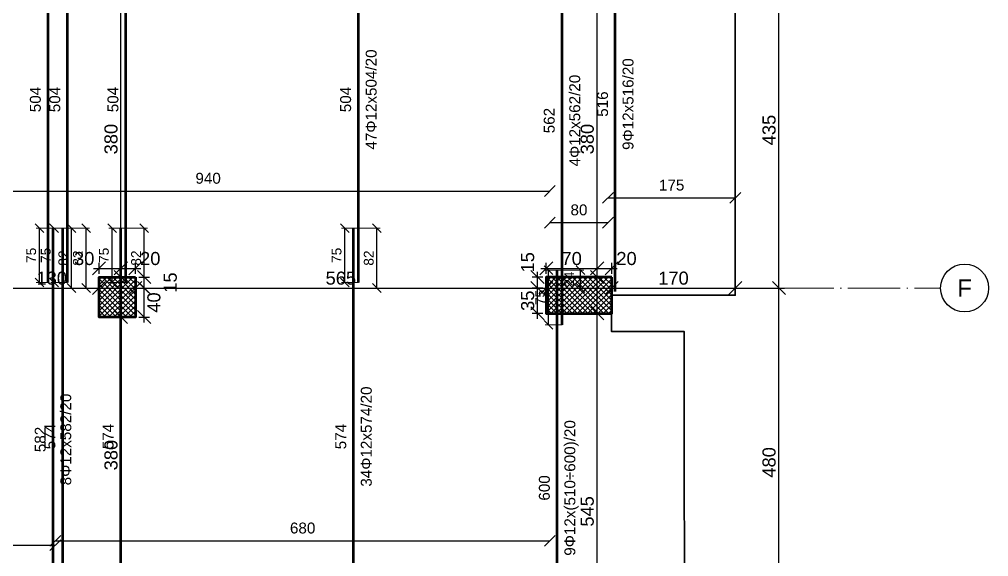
# Model space of a CAD drawing. Header units: millimetres. Extents: x -404 to 6018, y -5139 to 7890.
# Drawn here: x 4685 to 6018, y 1590 to 2330 of the extents above; entities that cross this region are included whole.
import ezdxf
from ezdxf.enums import TextEntityAlignment as Align

# ---------------------------------------------------------------- set-up
doc = ezdxf.new("R2010")
doc.units = ezdxf.units.MM
doc.linetypes.add('ZWCAD_ISO04W100', pattern=[30.5, 24, -3, 0.5, -3])
for name, color, linetype, lineweight in [('AXIS LINES', 255, 'ZWCAD_ISO04W100', 13), ('COLUMN', 140, 'Continuous', 53), ('SLAB', 3, 'Continuous', 35)]:
    doc.layers.add(name, color=color, linetype=linetype, lineweight=lineweight)
for name, color, linetype in [('FW_AXIS', 7, 'Continuous'), ('FW_COLUMN_HATCH', 8, 'Continuous'), ('FW_DIM', 7, 'Continuous'), ('REB_BOT_MESH_Y', 5, 'Continuous'), ('REB_BOT_MESH_Y_AXDIM', 5, 'Continuous'), ('REB_BOT_MESH_Y_LAP', 5, 'Continuous'), ('REB_BOT_MESH_Y_RANGE', 5, 'Continuous'), ('REB_BOT_MESH_Y_TEXT', 5, 'Continuous')]:
    doc.layers.add(name, color=color, linetype=linetype)
doc.styles.add('REBAR_TXT', font='arial.ttf')
doc.styles.get("Standard").update_dxf_attribs({"font": 'arial.ttf'})
doc.dimstyles.new('FW_DIM', dxfattribs={"dimtxt": 18, "dimasz": 9, "dimexe": 7.5, "dimexo": 4.5, "dimgap": 4.5, "dimtad": 1, "dimdec": 0, "dimtxsty": 'Standard', "dimtsz": 9, "dimcen": 2.5, "dimdle": 7.5, "dimclrd": 256, "dimclre": 256, "dimclrt": 7, "dimazin": 3, "dimtfac": 1, "dimtmove": 2, "dimatfit": 3})
doc.dimstyles.new('REBAR LAP', dxfattribs={"dimtxt": 13.5, "dimasz": 2.5, "dimexe": 4.5, "dimexo": 0, "dimgap": 4.5, "dimtad": 1, "dimdec": 0, "dimtxsty": 'Standard', "dimtsz": 6, "dimcen": 2.5, "dimclrd": 6, "dimclre": 6, "dimclrt": 7, "dimazin": 3, "dimtfac": 1, "dimtmove": 2, "dimatfit": 3, "dimlwd": 25, "dimlwe": 18})
doc.dimstyles.new('REBAR M-200', dxfattribs={"dimtxt": 15, "dimasz": 15, "dimexe": 25, "dimexo": 12.5, "dimgap": 10, "dimtad": 1, "dimdec": 0, "dimtxsty": 'Standard', "dimblk": 'NONE', "dimcen": 50, "dimse1": 1, "dimse2": 1, "dimclrd": 6, "dimclre": 6, "dimclrt": 7, "dimazin": 3, "dimtfac": 1, "dimtmove": 2, "dimatfit": 3, "dimldrblk": 'NONE', "dimlwd": 53})
doc.dimstyles.new('REBAR RANGE', dxfattribs={"dimtxt": 15, "dimasz": 2.5, "dimexe": 0, "dimexo": 0, "dimgap": 10, "dimtad": 1, "dimdec": 0, "dimtxsty": 'Standard', "dimtsz": 7.5, "dimcen": 2.5, "dimse1": 1, "dimse2": 1, "dimclrd": 6, "dimclre": 6, "dimclrt": 7, "dimazin": 3, "dimtfac": 1, "dimtmove": 2, "dimatfit": 3, "dimlwd": 25})

# ---------------------------------------------------------------- blocks, each defined once
blk = doc.blocks.new('*D717')
at = {"color": 6, "lineweight": 53}
blk.add_line((5145, 1468.5), (5145, 2042.5), dxfattribs=at)
at = {"layer": 'Defpoints'}
for p in [(5145, 2042.5), (5145, 1468.5), (5145, 1468.5)]:
    blk.add_point(p, dxfattribs=at)
at = {"layer": 'REB_BOT_MESH_Y', "color": 7, "insert": (5127.5, 1755.5), "char_height": 15, "attachment_point": 5, "rotation": 90}
blk.add_mtext('574', dxfattribs=at)
blk = doc.blocks.new('_NONE')
blk = doc.blocks.new('*D718')
at = {"color": 6, "lineweight": 53}
blk.add_line((5151.7, 1967.5), (5151.7, 2471.5), dxfattribs=at)
at = {"layer": 'Defpoints'}
for p in [(5151.7, 2471.5), (5151.7, 1967.5), (5151.7, 1967.5)]:
    blk.add_point(p, dxfattribs=at)
at = {"layer": 'REB_BOT_MESH_Y', "color": 7, "insert": (5134.2, 2219.5), "char_height": 15, "attachment_point": 5, "rotation": 90}
blk.add_mtext('504', dxfattribs=at)
blk = doc.blocks.new('_Oblique')
at = {"color": 0, "linetype": 'ByBlock', "lineweight": -2}
blk.add_line((-0.5, -0.5), (0.5, 0.5), dxfattribs=at)
blk = doc.blocks.new('*D728')
at = {"color": 6, "lineweight": 18}
for p, q in [((5145, 2042.5), (5128.5, 2042.5)), ((5151.7, 1967.5), (5128.5, 1967.5))]:
    blk.add_line(p, q, dxfattribs=at)
at = {"color": 6, "lineweight": 25}
blk.add_line((5133, 1967.5), (5133, 2042.5), dxfattribs=at)
at = {"layer": 'Defpoints'}
for p in [(5145, 2042.5), (5133, 1967.5), (5151.7, 1967.5)]:
    blk.add_point(p, dxfattribs=at)
at = {"layer": 'REB_BOT_MESH_Y_LAP', "color": 6, "xscale": 12, "yscale": 12, "rotation": 90}
for p in [(5133, 2042.5), (5133, 1967.5)]:
    blk.add_blockref('_OBLIQUE', p, dxfattribs=at)
at = {"layer": 'REB_BOT_MESH_Y_LAP', "color": 7, "insert": (5121.7, 2005), "char_height": 13.5, "attachment_point": 5, "rotation": 90}
blk.add_mtext('75', dxfattribs=at)
blk = doc.blocks.new('*D729')
at = {"color": 6, "lineweight": 18}
for p, q in [((5145, 2042.5), (5181.7, 2042.5)), ((5145, 1960), (5181.7, 1960))]:
    blk.add_line(p, q, dxfattribs=at)
at = {"color": 6, "lineweight": 25}
blk.add_line((5177.2, 1960), (5177.2, 2042.5), dxfattribs=at)
at = {"layer": 'Defpoints'}
for p in [(5145, 2042.5), (5145, 1960), (5177.2, 1960)]:
    blk.add_point(p, dxfattribs=at)
at = {"layer": 'REB_BOT_MESH_Y_AXDIM', "color": 6, "xscale": 12, "yscale": 12, "rotation": 90}
for p in [(5177.2, 2042.5), (5177.2, 1960)]:
    blk.add_blockref('_OBLIQUE', p, dxfattribs=at)
at = {"layer": 'REB_BOT_MESH_Y_AXDIM', "color": 7, "insert": (5166, 2001.2), "char_height": 13.5, "attachment_point": 5, "rotation": 90}
blk.add_mtext('82', dxfattribs=at)
blk = doc.blocks.new('*D740')
at = {"color": 6, "lineweight": 53}
blk.add_line((4825, 1468.5), (4825, 2042.5), dxfattribs=at)
at = {"layer": 'Defpoints'}
for p in [(4825, 2042.5), (4825, 1468.5), (4825, 1468.5)]:
    blk.add_point(p, dxfattribs=at)
at = {"layer": 'REB_BOT_MESH_Y', "color": 7, "insert": (4807.5, 1755.5), "char_height": 15, "attachment_point": 5, "rotation": 90}
blk.add_mtext('574', dxfattribs=at)
blk = doc.blocks.new('*D741')
at = {"color": 6, "lineweight": 53}
blk.add_line((4831.7, 1967.5), (4831.7, 2471.5), dxfattribs=at)
at = {"layer": 'Defpoints'}
for p in [(4831.7, 2471.5), (4831.7, 1967.5), (4831.7, 1967.5)]:
    blk.add_point(p, dxfattribs=at)
at = {"layer": 'REB_BOT_MESH_Y', "color": 7, "insert": (4814.2, 2219.5), "char_height": 15, "attachment_point": 5, "rotation": 90}
blk.add_mtext('504', dxfattribs=at)
blk = doc.blocks.new('*D751')
at = {"color": 6, "lineweight": 18}
for p, q in [((4825, 2042.5), (4808.5, 2042.5)), ((4831.7, 1967.5), (4808.5, 1967.5))]:
    blk.add_line(p, q, dxfattribs=at)
at = {"color": 6, "lineweight": 25}
blk.add_line((4813, 1967.5), (4813, 2042.5), dxfattribs=at)
at = {"layer": 'Defpoints'}
for p in [(4825, 2042.5), (4813, 1967.5), (4831.7, 1967.5)]:
    blk.add_point(p, dxfattribs=at)
at = {"layer": 'REB_BOT_MESH_Y_LAP', "color": 6, "xscale": 12, "yscale": 12, "rotation": 90}
for p in [(4813, 2042.5), (4813, 1967.5)]:
    blk.add_blockref('_OBLIQUE', p, dxfattribs=at)
at = {"layer": 'REB_BOT_MESH_Y_LAP', "color": 7, "insert": (4801.7, 2005), "char_height": 13.5, "attachment_point": 5, "rotation": 90}
blk.add_mtext('75', dxfattribs=at)
blk = doc.blocks.new('*D752')
at = {"color": 6, "lineweight": 18}
for p, q in [((4825, 2042.5), (4861.7, 2042.5)), ((4825, 1960), (4861.7, 1960))]:
    blk.add_line(p, q, dxfattribs=at)
at = {"color": 6, "lineweight": 25}
blk.add_line((4857.2, 1960), (4857.2, 2042.5), dxfattribs=at)
at = {"layer": 'Defpoints'}
for p in [(4825, 2042.5), (4825, 1960), (4857.2, 1960)]:
    blk.add_point(p, dxfattribs=at)
at = {"layer": 'REB_BOT_MESH_Y_AXDIM', "color": 6, "xscale": 12, "yscale": 12, "rotation": 90}
for p in [(4857.2, 2042.5), (4857.2, 1960)]:
    blk.add_blockref('_OBLIQUE', p, dxfattribs=at)
at = {"layer": 'REB_BOT_MESH_Y_AXDIM', "color": 7, "insert": (4846, 2001.2), "char_height": 13.5, "attachment_point": 5, "rotation": 90}
blk.add_mtext('82', dxfattribs=at)
blk = doc.blocks.new('*D755')
at = {"color": 6, "lineweight": 53}
blk.add_line((5505, 1955), (5505, 2471.5), dxfattribs=at)
at = {"layer": 'Defpoints'}
for p in [(5505, 2471.5), (5505, 1955), (5505, 1955)]:
    blk.add_point(p, dxfattribs=at)
at = {"layer": 'REB_BOT_MESH_Y', "color": 7, "insert": (5487.5, 2213.2), "char_height": 15, "attachment_point": 5, "rotation": 90}
blk.add_mtext('516', dxfattribs=at)
blk = doc.blocks.new('*D762')
at = {"color": 6, "lineweight": 53}
blk.add_line((4731.7, 1460.5), (4731.7, 2042.5), dxfattribs=at)
at = {"layer": 'Defpoints'}
for p in [(4731.7, 2042.5), (4731.7, 1460.5), (4731.7, 1460.5)]:
    blk.add_point(p, dxfattribs=at)
at = {"layer": 'REB_BOT_MESH_Y', "color": 7, "insert": (4714.2, 1751.5), "char_height": 15, "attachment_point": 5, "rotation": 90}
blk.add_mtext('582', dxfattribs=at)
blk = doc.blocks.new('*D763')
at = {"color": 6, "lineweight": 53}
blk.add_line((4725, 1967.5), (4725, 2471.5), dxfattribs=at)
at = {"layer": 'Defpoints'}
for p in [(4725, 2471.5), (4725, 1967.5), (4725, 1967.5)]:
    blk.add_point(p, dxfattribs=at)
at = {"layer": 'REB_BOT_MESH_Y', "color": 7, "insert": (4707.5, 2219.5), "char_height": 15, "attachment_point": 5, "rotation": 90}
blk.add_mtext('504', dxfattribs=at)
blk = doc.blocks.new('*D771')
at = {"color": 6, "lineweight": 18}
for p, q in [((4731.7, 2042.5), (4708.5, 2042.5)), ((4725, 1967.5), (4708.5, 1967.5))]:
    blk.add_line(p, q, dxfattribs=at)
at = {"color": 6, "lineweight": 25}
blk.add_line((4713, 1967.5), (4713, 2042.5), dxfattribs=at)
at = {"layer": 'Defpoints'}
for p in [(4731.7, 2042.5), (4713, 1967.5), (4725, 1967.5)]:
    blk.add_point(p, dxfattribs=at)
at = {"layer": 'REB_BOT_MESH_Y_LAP', "color": 6, "xscale": 12, "yscale": 12, "rotation": 90}
for p in [(4713, 2042.5), (4713, 1967.5)]:
    blk.add_blockref('_OBLIQUE', p, dxfattribs=at)
at = {"layer": 'REB_BOT_MESH_Y_LAP', "color": 7, "insert": (4701.7, 2005), "char_height": 13.5, "attachment_point": 5, "rotation": 90}
blk.add_mtext('75', dxfattribs=at)
blk = doc.blocks.new('*D772')
at = {"color": 6, "lineweight": 18}
for p, q in [((4731.7, 2042.5), (4761.7, 2042.5)), ((4731.7, 1960), (4761.7, 1960))]:
    blk.add_line(p, q, dxfattribs=at)
at = {"color": 6, "lineweight": 25}
blk.add_line((4757.2, 1960), (4757.2, 2042.5), dxfattribs=at)
at = {"layer": 'Defpoints'}
for p in [(4731.7, 2042.5), (4731.7, 1960), (4757.2, 1960)]:
    blk.add_point(p, dxfattribs=at)
at = {"layer": 'REB_BOT_MESH_Y_AXDIM', "color": 6, "xscale": 12, "yscale": 12, "rotation": 90}
for p in [(4757.2, 2042.5), (4757.2, 1960)]:
    blk.add_blockref('_OBLIQUE', p, dxfattribs=at)
at = {"layer": 'REB_BOT_MESH_Y_AXDIM', "color": 7, "insert": (4746, 2001.2), "char_height": 13.5, "attachment_point": 5, "rotation": 90}
blk.add_mtext('82', dxfattribs=at)
blk = doc.blocks.new('*D808')
at = {"color": 6, "lineweight": 53}
blk.add_line((4745, 1468.5), (4745, 2042.5), dxfattribs=at)
at = {"layer": 'Defpoints'}
for p in [(4745, 2042.5), (4745, 1468.5), (4745, 1468.5)]:
    blk.add_point(p, dxfattribs=at)
at = {"layer": 'REB_BOT_MESH_Y', "color": 7, "insert": (4727.5, 1755.5), "char_height": 15, "attachment_point": 5, "rotation": 90}
blk.add_mtext('574', dxfattribs=at)
blk = doc.blocks.new('*D809')
at = {"color": 6, "lineweight": 53}
blk.add_line((4751.7, 1967.5), (4751.7, 2471.5), dxfattribs=at)
at = {"layer": 'Defpoints'}
for p in [(4751.7, 2471.5), (4751.7, 1967.5), (4751.7, 1967.5)]:
    blk.add_point(p, dxfattribs=at)
at = {"layer": 'REB_BOT_MESH_Y', "color": 7, "insert": (4734.2, 2219.5), "char_height": 15, "attachment_point": 5, "rotation": 90}
blk.add_mtext('504', dxfattribs=at)
blk = doc.blocks.new('*D819')
at = {"color": 6, "lineweight": 18}
for p, q in [((4745, 2042.5), (4728.5, 2042.5)), ((4751.7, 1967.5), (4728.5, 1967.5))]:
    blk.add_line(p, q, dxfattribs=at)
at = {"color": 6, "lineweight": 25}
blk.add_line((4733, 1967.5), (4733, 2042.5), dxfattribs=at)
at = {"layer": 'Defpoints'}
for p in [(4745, 2042.5), (4733, 1967.5), (4751.7, 1967.5)]:
    blk.add_point(p, dxfattribs=at)
at = {"layer": 'REB_BOT_MESH_Y_LAP', "color": 6, "xscale": 12, "yscale": 12, "rotation": 90}
for p in [(4733, 2042.5), (4733, 1967.5)]:
    blk.add_blockref('_OBLIQUE', p, dxfattribs=at)
at = {"layer": 'REB_BOT_MESH_Y_LAP', "color": 7, "insert": (4721.7, 2005), "char_height": 13.5, "attachment_point": 5, "rotation": 90}
blk.add_mtext('75', dxfattribs=at)
blk = doc.blocks.new('*D820')
at = {"color": 6, "lineweight": 18}
for p, q in [((4745, 2042.5), (4781.7, 2042.5)), ((4745, 1960), (4781.7, 1960))]:
    blk.add_line(p, q, dxfattribs=at)
at = {"color": 6, "lineweight": 25}
blk.add_line((4777.2, 1960), (4777.2, 2042.5), dxfattribs=at)
at = {"layer": 'Defpoints'}
for p in [(4745, 2042.5), (4745, 1960), (4777.2, 1960)]:
    blk.add_point(p, dxfattribs=at)
at = {"layer": 'REB_BOT_MESH_Y_AXDIM', "color": 6, "xscale": 12, "yscale": 12, "rotation": 90}
for p in [(4777.2, 2042.5), (4777.2, 1960)]:
    blk.add_blockref('_OBLIQUE', p, dxfattribs=at)
at = {"layer": 'REB_BOT_MESH_Y_AXDIM', "color": 7, "insert": (4766, 2001.2), "char_height": 13.5, "attachment_point": 5, "rotation": 90}
blk.add_mtext('82', dxfattribs=at)
blk = doc.blocks.new('*D823')
at = {"color": 6, "lineweight": 53}
blk.add_line((5425, 1385), (5425, 1984.5), dxfattribs=at)
at = {"layer": 'Defpoints'}
for p in [(5425, 1984.5), (5425, 1385), (5425, 1385)]:
    blk.add_point(p, dxfattribs=at)
at = {"layer": 'REB_BOT_MESH_Y', "color": 7, "insert": (5407.5, 1684.8), "char_height": 15, "attachment_point": 5, "rotation": 90}
blk.add_mtext('600', dxfattribs=at)
blk = doc.blocks.new('*D824')
at = {"color": 6, "lineweight": 53}
blk.add_line((5431.7, 1909.5), (5431.7, 2471.5), dxfattribs=at)
at = {"layer": 'Defpoints'}
for p in [(5431.7, 2471.5), (5431.7, 1909.5), (5431.7, 1909.5)]:
    blk.add_point(p, dxfattribs=at)
at = {"layer": 'REB_BOT_MESH_Y', "color": 7, "insert": (5414.2, 2190.5), "char_height": 15, "attachment_point": 5, "rotation": 90}
blk.add_mtext('562', dxfattribs=at)
blk = doc.blocks.new('*D826')
at = {"color": 6, "lineweight": 18}
for p, q in [((5425, 1984.5), (5408.5, 1984.5)), ((5431.7, 1909.5), (5408.5, 1909.5))]:
    blk.add_line(p, q, dxfattribs=at)
at = {"color": 6, "lineweight": 25}
blk.add_line((5413, 1909.5), (5413, 1984.5), dxfattribs=at)
at = {"layer": 'Defpoints'}
for p in [(5425, 1984.5), (5413, 1909.5), (5431.7, 1909.5)]:
    blk.add_point(p, dxfattribs=at)
at = {"layer": 'REB_BOT_MESH_Y_LAP', "color": 6, "xscale": 12, "yscale": 12, "rotation": 90}
for p in [(5413, 1984.5), (5413, 1909.5)]:
    blk.add_blockref('_OBLIQUE', p, dxfattribs=at)
at = {"layer": 'REB_BOT_MESH_Y_LAP', "color": 7, "insert": (5401.7, 1947), "char_height": 13.5, "attachment_point": 5, "rotation": 90}
blk.add_mtext('75', dxfattribs=at)
blk = doc.blocks.new('*D827')
at = {"color": 6, "lineweight": 18}
for p, q in [((5425, 1984.5), (5461.7, 1984.5)), ((5425, 1960), (5461.7, 1960))]:
    blk.add_line(p, q, dxfattribs=at)
at = {"color": 6, "lineweight": 25}
blk.add_line((5457.2, 1960), (5457.2, 1984.5), dxfattribs=at)
at = {"layer": 'Defpoints'}
for p in [(5425, 1984.5), (5425, 1960), (5457.2, 1960)]:
    blk.add_point(p, dxfattribs=at)
at = {"layer": 'REB_BOT_MESH_Y_AXDIM', "color": 6, "xscale": 12, "yscale": 12, "rotation": 90}
for p in [(5457.2, 1984.5), (5457.2, 1960)]:
    blk.add_blockref('_OBLIQUE', p, dxfattribs=at)
at = {"layer": 'REB_BOT_MESH_Y_AXDIM', "color": 7, "insert": (5441.5, 1972.2), "char_height": 13.5, "attachment_point": 5, "rotation": 90}
blk.add_mtext('24', dxfattribs=at)
blk = doc.blocks.new('*D855')
at = {"color": 6, "lineweight": 25}
blk.add_line((4475, 2093.5), (5415, 2093.5), dxfattribs=at)
at = {"layer": 'Defpoints'}
for p in [(4475, 2093.5), (4475, 2093.5), (5415, 2093.5)]:
    blk.add_point(p, dxfattribs=at)
at = {"layer": 'REB_BOT_MESH_Y_RANGE', "color": 6, "xscale": 15, "yscale": 15}
for p in [(4475, 2093.5), (5415, 2093.5)]:
    blk.add_blockref('_OBLIQUE', p, dxfattribs=at)
at = {"layer": 'REB_BOT_MESH_Y_RANGE', "color": 7, "insert": (4945, 2111), "char_height": 15, "attachment_point": 5}
blk.add_mtext('940', dxfattribs=at)
blk = doc.blocks.new('*D862')
at = {"color": 6, "lineweight": 25}
blk.add_line((4735, 1612), (5415, 1612), dxfattribs=at)
at = {"layer": 'Defpoints'}
for p in [(4735, 1612), (4735, 1612), (5415, 1612)]:
    blk.add_point(p, dxfattribs=at)
at = {"layer": 'REB_BOT_MESH_Y_RANGE', "color": 6, "xscale": 15, "yscale": 15}
for p in [(4735, 1612), (5415, 1612)]:
    blk.add_blockref('_OBLIQUE', p, dxfattribs=at)
at = {"layer": 'REB_BOT_MESH_Y_RANGE', "color": 7, "insert": (5075, 1629.5), "char_height": 15, "attachment_point": 5}
blk.add_mtext('680', dxfattribs=at)
blk = doc.blocks.new('*D870')
at = {"color": 6, "lineweight": 25}
blk.add_line((5495, 2084.1), (5670, 2084.1), dxfattribs=at)
at = {"layer": 'Defpoints'}
for p in [(5495, 2084.1), (5495, 2084.1), (5670, 2084.1)]:
    blk.add_point(p, dxfattribs=at)
at = {"layer": 'REB_BOT_MESH_Y_RANGE', "color": 6, "xscale": 15, "yscale": 15}
for p in [(5495, 2084.1), (5670, 2084.1)]:
    blk.add_blockref('_OBLIQUE', p, dxfattribs=at)
at = {"layer": 'REB_BOT_MESH_Y_RANGE', "color": 7, "insert": (5582.5, 2101.6), "char_height": 15, "attachment_point": 5}
blk.add_mtext('175', dxfattribs=at)
blk = doc.blocks.new('*D875')
at = {"color": 6, "lineweight": 25}
blk.add_line((4575, 1606), (4735, 1606), dxfattribs=at)
at = {"layer": 'Defpoints'}
for p in [(4575, 1606), (4575, 1606), (4735, 1606)]:
    blk.add_point(p, dxfattribs=at)
at = {"layer": 'REB_BOT_MESH_Y_RANGE', "color": 6, "xscale": 15, "yscale": 15}
for p in [(4575, 1606), (4735, 1606)]:
    blk.add_blockref('_OBLIQUE', p, dxfattribs=at)
at = {"layer": 'REB_BOT_MESH_Y_RANGE', "color": 7, "insert": (4655, 1623.5), "char_height": 15, "attachment_point": 5}
blk.add_mtext('160', dxfattribs=at)
blk = doc.blocks.new('*D887')
at = {"color": 6, "lineweight": 25}
blk.add_line((5415, 2050), (5495, 2050), dxfattribs=at)
at = {"layer": 'Defpoints'}
for p in [(5415, 2050), (5415, 2050), (5495, 2050)]:
    blk.add_point(p, dxfattribs=at)
at = {"layer": 'REB_BOT_MESH_Y_RANGE', "color": 6, "xscale": 15, "yscale": 15}
for p in [(5415, 2050), (5495, 2050)]:
    blk.add_blockref('_OBLIQUE', p, dxfattribs=at)
at = {"layer": 'REB_BOT_MESH_Y_RANGE', "color": 7, "insert": (5455, 2067.5), "char_height": 15, "attachment_point": 5}
blk.add_mtext('80', dxfattribs=at)
blk = doc.blocks.new('*D935')
for p, q in [((4787.5, 1987), (4832.5, 1987)), ((4795, 1979.5), (4795, 1994.5)), ((4825, 1979.5), (4825, 1994.5))]:
    blk.add_line(p, q)
at = {"layer": 'Defpoints'}
for p in [(4795, 1987), (4795, 1975), (4825, 1975)]:
    blk.add_point(p, dxfattribs=at)
at = {"layer": 'FW_DIM', "xscale": 18, "yscale": 18}
for p in [(4795, 1987), (4825, 1987)]:
    blk.add_blockref('_OBLIQUE', p, dxfattribs=at)
at = {"layer": 'FW_DIM', "color": 7, "insert": (4774.6, 2000.5), "char_height": 18, "attachment_point": 5}
blk.add_mtext('30', dxfattribs=at)
blk = doc.blocks.new('*D936')
for p, q in [((4817.5, 1987), (4852.5, 1987)), ((4825, 1979.5), (4825, 1994.5)), ((4845, 1979.5), (4845, 1994.5))]:
    blk.add_line(p, q)
at = {"layer": 'Defpoints'}
for p in [(4825, 1987), (4825, 1975), (4845, 1975)]:
    blk.add_point(p, dxfattribs=at)
at = {"layer": 'FW_DIM', "xscale": 18, "yscale": 18}
for p in [(4825, 1987), (4845, 1987)]:
    blk.add_blockref('_OBLIQUE', p, dxfattribs=at)
at = {"layer": 'FW_DIM', "color": 7, "insert": (4865.4, 2000.5), "char_height": 18, "attachment_point": 5}
blk.add_mtext('20', dxfattribs=at)
blk = doc.blocks.new('*D937')
for p, q in [((4849.5, 1960), (4864.5, 1960)), ((4857, 1912.5), (4857, 1967.5)), ((4849.5, 1920), (4864.5, 1920))]:
    blk.add_line(p, q)
at = {"layer": 'Defpoints'}
for p in [(4845, 1960), (4845, 1920), (4857, 1920)]:
    blk.add_point(p, dxfattribs=at)
at = {"layer": 'FW_DIM', "xscale": 18, "yscale": 18, "rotation": 90}
for p in [(4857, 1960), (4857, 1920)]:
    blk.add_blockref('_OBLIQUE', p, dxfattribs=at)
at = {"layer": 'FW_DIM', "color": 7, "insert": (4870.5, 1940), "char_height": 18, "attachment_point": 5, "rotation": 90}
blk.add_mtext('40', dxfattribs=at)
blk = doc.blocks.new('*D938')
for p, q in [((4849.5, 1975), (4864.5, 1975)), ((4857, 1952.5), (4857, 1982.5)), ((4849.5, 1960), (4864.5, 1960))]:
    blk.add_line(p, q)
at = {"layer": 'Defpoints'}
for p in [(4845, 1975), (4845, 1960), (4857, 1960)]:
    blk.add_point(p, dxfattribs=at)
at = {"layer": 'FW_DIM', "xscale": 18, "yscale": 18, "rotation": 90}
for p in [(4857, 1975), (4857, 1960)]:
    blk.add_blockref('_OBLIQUE', p, dxfattribs=at)
at = {"layer": 'FW_DIM', "color": 7, "insert": (4893, 1967.5), "char_height": 18, "attachment_point": 5, "rotation": 90}
blk.add_mtext('15', dxfattribs=at)
blk = doc.blocks.new('*D963')
for p, q in [((5402.5, 1987), (5487.5, 1987)), ((5410, 1979.5), (5410, 1994.5)), ((5480, 1979.5), (5480, 1994.5))]:
    blk.add_line(p, q)
at = {"layer": 'Defpoints'}
for p in [(5410, 1987), (5410, 1975), (5480, 1975)]:
    blk.add_point(p, dxfattribs=at)
at = {"layer": 'FW_DIM', "xscale": 18, "yscale": 18}
for p in [(5410, 1987), (5480, 1987)]:
    blk.add_blockref('_OBLIQUE', p, dxfattribs=at)
at = {"layer": 'FW_DIM', "color": 7, "insert": (5445, 2000.5), "char_height": 18, "attachment_point": 5}
blk.add_mtext('70', dxfattribs=at)
blk = doc.blocks.new('*D964')
for p, q in [((5472.5, 1987), (5507.5, 1987)), ((5480, 1979.5), (5480, 1994.5)), ((5500, 1979.5), (5500, 1994.5))]:
    blk.add_line(p, q)
at = {"layer": 'Defpoints'}
for p in [(5480, 1987), (5480, 1975), (5500, 1975)]:
    blk.add_point(p, dxfattribs=at)
at = {"layer": 'FW_DIM', "xscale": 18, "yscale": 18}
for p in [(5480, 1987), (5500, 1987)]:
    blk.add_blockref('_OBLIQUE', p, dxfattribs=at)
at = {"layer": 'FW_DIM', "color": 7, "insert": (5520.4, 2000.5), "char_height": 18, "attachment_point": 5}
blk.add_mtext('20', dxfattribs=at)
blk = doc.blocks.new('*D965')
for p, q in [((5405.5, 1960), (5390.5, 1960)), ((5398, 1917.5), (5398, 1967.5)), ((5405.5, 1925), (5390.5, 1925))]:
    blk.add_line(p, q)
at = {"layer": 'Defpoints'}
for p in [(5410, 1960), (5398, 1925), (5410, 1925)]:
    blk.add_point(p, dxfattribs=at)
at = {"layer": 'FW_DIM', "xscale": 18, "yscale": 18, "rotation": 90}
for p in [(5398, 1960), (5398, 1925)]:
    blk.add_blockref('_OBLIQUE', p, dxfattribs=at)
at = {"layer": 'FW_DIM', "color": 7, "insert": (5384.5, 1942.5), "char_height": 18, "attachment_point": 5, "rotation": 90}
blk.add_mtext('35', dxfattribs=at)
blk = doc.blocks.new('*D966')
for p, q in [((5405.5, 1975), (5390.5, 1975)), ((5398, 1952.5), (5398, 1982.5)), ((5405.5, 1960), (5390.5, 1960))]:
    blk.add_line(p, q)
at = {"layer": 'Defpoints'}
for p in [(5410, 1975), (5398, 1960), (5410, 1960)]:
    blk.add_point(p, dxfattribs=at)
at = {"layer": 'FW_DIM', "xscale": 18, "yscale": 18, "rotation": 90}
for p in [(5398, 1975), (5398, 1960)]:
    blk.add_blockref('_OBLIQUE', p, dxfattribs=at)
at = {"layer": 'FW_DIM', "color": 7, "insert": (5384.5, 1995.4), "char_height": 18, "attachment_point": 5, "rotation": 90}
blk.add_mtext('15', dxfattribs=at)
blk = doc.blocks.new('*D996')
for p, q in [((4657.4, 1960), (4802.5, 1960)), ((4664.9, 1964.5), (4664.9, 1967.5)), ((4795, 1964.5), (4795, 1967.5))]:
    blk.add_line(p, q)
at = {"layer": 'Defpoints'}
for p in [(4664.9, 1960), (4664.9, 1960), (4795, 1960)]:
    blk.add_point(p, dxfattribs=at)
at = {"layer": 'FW_DIM', "xscale": 18, "yscale": 18}
for p in [(4664.9, 1960), (4795, 1960)]:
    blk.add_blockref('_OBLIQUE', p, dxfattribs=at)
at = {"layer": 'FW_DIM', "color": 7, "insert": (4729.9, 1973.5), "char_height": 18, "attachment_point": 5}
blk.add_mtext('130', dxfattribs=at)
blk = doc.blocks.new('*D997')
for p, q in [((4787.5, 1960), (4852.5, 1960)), ((4795, 1964.5), (4795, 1967.5)), ((4845, 1964.5), (4845, 1967.5))]:
    blk.add_line(p, q)
at = {"layer": 'Defpoints'}
for p in [(4795, 1960), (4795, 1960), (4845, 1960)]:
    blk.add_point(p, dxfattribs=at)
at = {"layer": 'FW_DIM', "xscale": 18, "yscale": 18}
for p in [(4795, 1960), (4845, 1960)]:
    blk.add_blockref('_OBLIQUE', p, dxfattribs=at)
blk = doc.blocks.new('*D998')
for p, q in [((4837.5, 1960), (5417.5, 1960)), ((4845, 1964.5), (4845, 1967.5)), ((5410, 1964.5), (5410, 1967.5))]:
    blk.add_line(p, q)
at = {"layer": 'Defpoints'}
for p in [(4845, 1960), (4845, 1960), (5410, 1960)]:
    blk.add_point(p, dxfattribs=at)
at = {"layer": 'FW_DIM', "xscale": 18, "yscale": 18}
for p in [(4845, 1960), (5410, 1960)]:
    blk.add_blockref('_OBLIQUE', p, dxfattribs=at)
at = {"layer": 'FW_DIM', "color": 7, "insert": (5127.5, 1973.5), "char_height": 18, "attachment_point": 5}
blk.add_mtext('565', dxfattribs=at)
blk = doc.blocks.new('*D999')
for p, q in [((5402.5, 1960), (5507.5, 1960)), ((5410, 1964.5), (5410, 1967.5)), ((5500, 1964.5), (5500, 1967.5))]:
    blk.add_line(p, q)
at = {"layer": 'Defpoints'}
for p in [(5410, 1960), (5410, 1960), (5500, 1960)]:
    blk.add_point(p, dxfattribs=at)
at = {"layer": 'FW_DIM', "xscale": 18, "yscale": 18}
for p in [(5410, 1960), (5500, 1960)]:
    blk.add_blockref('_OBLIQUE', p, dxfattribs=at)
blk = doc.blocks.new('*D1000')
for p, q in [((5492.5, 1960), (5677.5, 1960)), ((5500, 1964.5), (5500, 1967.5)), ((5670, 1964.5), (5670, 1967.5))]:
    blk.add_line(p, q)
at = {"layer": 'Defpoints'}
for p in [(5500, 1960), (5500, 1960), (5670, 1960)]:
    blk.add_point(p, dxfattribs=at)
at = {"layer": 'FW_DIM', "xscale": 18, "yscale": 18}
for p in [(5500, 1960), (5670, 1960)]:
    blk.add_blockref('_OBLIQUE', p, dxfattribs=at)
at = {"layer": 'FW_DIM', "color": 7, "insert": (5585, 1973.5), "char_height": 18, "attachment_point": 5}
blk.add_mtext('170', dxfattribs=at)
blk = doc.blocks.new('*D1042')
for p, q in [((4820.5, 1920), (4817.5, 1920)), ((4825, 1532.5), (4825, 1927.5)), ((4820.5, 1540), (4817.5, 1540))]:
    blk.add_line(p, q)
at = {"layer": 'Defpoints'}
for p in [(4825, 1920), (4825, 1540), (4825, 1540)]:
    blk.add_point(p, dxfattribs=at)
at = {"layer": 'FW_DIM', "xscale": 18, "yscale": 18, "rotation": 90}
for p in [(4825, 1920), (4825, 1540)]:
    blk.add_blockref('_OBLIQUE', p, dxfattribs=at)
at = {"layer": 'FW_DIM', "color": 7, "insert": (4811.5, 1730), "char_height": 18, "attachment_point": 5, "rotation": 90}
blk.add_mtext('380', dxfattribs=at)
blk = doc.blocks.new('*D1043')
for p, q in [((4820.5, 1975), (4817.5, 1975)), ((4825, 1912.5), (4825, 1982.5)), ((4820.5, 1920), (4817.5, 1920))]:
    blk.add_line(p, q)
at = {"layer": 'Defpoints'}
for p in [(4825, 1975), (4825, 1920), (4825, 1920)]:
    blk.add_point(p, dxfattribs=at)
at = {"layer": 'FW_DIM', "xscale": 18, "yscale": 18, "rotation": 90}
for p in [(4825, 1975), (4825, 1920)]:
    blk.add_blockref('_OBLIQUE', p, dxfattribs=at)
blk = doc.blocks.new('*D1044')
for p, q in [((4825, 1967.5), (4825, 2362.5)), ((4820.5, 2355), (4817.5, 2355)), ((4820.5, 1975), (4817.5, 1975))]:
    blk.add_line(p, q)
at = {"layer": 'Defpoints'}
for p in [(4825, 2355), (4825, 1975), (4825, 1975)]:
    blk.add_point(p, dxfattribs=at)
at = {"layer": 'FW_DIM', "xscale": 18, "yscale": 18, "rotation": 90}
for p in [(4825, 2355), (4825, 1975)]:
    blk.add_blockref('_OBLIQUE', p, dxfattribs=at)
at = {"layer": 'FW_DIM', "color": 7, "insert": (4811.5, 2165), "char_height": 18, "attachment_point": 5, "rotation": 90}
blk.add_mtext('380', dxfattribs=at)
blk = doc.blocks.new('*D1054')
for p, q in [((5475.5, 1925), (5472.5, 1925)), ((5480, 1372.4), (5480, 1932.5)), ((5475.5, 1379.9), (5472.5, 1379.9))]:
    blk.add_line(p, q)
at = {"layer": 'Defpoints'}
for p in [(5480, 1925), (5480, 1379.9), (5480, 1379.9)]:
    blk.add_point(p, dxfattribs=at)
at = {"layer": 'FW_DIM', "xscale": 18, "yscale": 18, "rotation": 90}
for p in [(5480, 1925), (5480, 1379.9)]:
    blk.add_blockref('_OBLIQUE', p, dxfattribs=at)
at = {"layer": 'FW_DIM', "color": 7, "insert": (5466.5, 1652.5), "char_height": 18, "attachment_point": 5, "rotation": 90}
blk.add_mtext('545', dxfattribs=at)
blk = doc.blocks.new('*D1055')
for p, q in [((5475.5, 1975), (5472.5, 1975)), ((5480, 1917.5), (5480, 1982.5)), ((5475.5, 1925), (5472.5, 1925))]:
    blk.add_line(p, q)
at = {"layer": 'Defpoints'}
for p in [(5480, 1975), (5480, 1925), (5480, 1925)]:
    blk.add_point(p, dxfattribs=at)
at = {"layer": 'FW_DIM', "xscale": 18, "yscale": 18, "rotation": 90}
for p in [(5480, 1975), (5480, 1925)]:
    blk.add_blockref('_OBLIQUE', p, dxfattribs=at)
blk = doc.blocks.new('*D1056')
for p, q in [((5480, 1967.5), (5480, 2362.5)), ((5475.5, 2355), (5472.5, 2355)), ((5475.5, 1975), (5472.5, 1975))]:
    blk.add_line(p, q)
at = {"layer": 'Defpoints'}
for p in [(5480, 2355), (5480, 1975), (5480, 1975)]:
    blk.add_point(p, dxfattribs=at)
at = {"layer": 'FW_DIM', "xscale": 18, "yscale": 18, "rotation": 90}
for p in [(5480, 2355), (5480, 1975)]:
    blk.add_blockref('_OBLIQUE', p, dxfattribs=at)
at = {"layer": 'FW_DIM', "color": 7, "insert": (5466.5, 2165), "char_height": 18, "attachment_point": 5, "rotation": 90}
blk.add_mtext('380', dxfattribs=at)
blk = doc.blocks.new('*D1087')
for p, q in [((5674.5, 1960), (5737.5, 1960)), ((5730, 1472.5), (5730, 1967.5)), ((5674.5, 1480), (5737.5, 1480))]:
    blk.add_line(p, q)
at = {"layer": 'Defpoints'}
for p in [(5670, 1960), (5670, 1480), (5730, 1480)]:
    blk.add_point(p, dxfattribs=at)
at = {"layer": 'FW_DIM', "xscale": 18, "yscale": 18, "rotation": 90}
for p in [(5730, 1960), (5730, 1480)]:
    blk.add_blockref('_OBLIQUE', p, dxfattribs=at)
at = {"layer": 'FW_DIM', "color": 7, "insert": (5716.5, 1720), "char_height": 18, "attachment_point": 5, "rotation": 90}
blk.add_mtext('480', dxfattribs=at)
blk = doc.blocks.new('*D1088')
for p, q in [((5730, 1952.5), (5730, 2402.5)), ((5674.5, 2395), (5737.5, 2395)), ((5674.5, 1960), (5737.5, 1960))]:
    blk.add_line(p, q)
at = {"layer": 'Defpoints'}
for p in [(5670, 2395), (5670, 1960), (5730, 1960)]:
    blk.add_point(p, dxfattribs=at)
at = {"layer": 'FW_DIM', "xscale": 18, "yscale": 18, "rotation": 90}
for p in [(5730, 2395), (5730, 1960)]:
    blk.add_blockref('_OBLIQUE', p, dxfattribs=at)
at = {"layer": 'FW_DIM', "color": 7, "insert": (5716.5, 2177.5), "char_height": 18, "attachment_point": 5, "rotation": 90}
blk.add_mtext('435', dxfattribs=at)

msp = doc.modelspace()

# ---------------------------------------------------------------- hatches: boundary and pattern name
at = {"layer": 'FW_COLUMN_HATCH'}
h = msp.add_hatch(dxfattribs=at)
h.set_pattern_fill('ANSI37', scale=1.6)
h.paths.add_polyline_path([(4845, 1975), (4845, 1920), (4795, 1920), (4795, 1975), (4845, 1975)])
h = msp.add_hatch(dxfattribs=at)
h.set_pattern_fill('ANSI37', scale=1.6)
h.paths.add_polyline_path([(5500, 1975), (5500, 1925), (5410, 1925), (5410, 1975), (5500, 1975)])

# ---------------------------------------------------------------- linework, layer by layer
at = {"layer": 'AXIS LINES', "color": 0, "ltscale": 3}
for points in [[(4825, 3140), (4825, -400.1)], [(5480, 3140), (5480, -400.1)], [(3537.4, 1960), (5952.4, 1960)]]:
    msp.add_lwpolyline(points, dxfattribs=at)
at = {"layer": 'COLUMN', "ltscale": 0.08}
msp.add_lwpolyline([(4845, 1975), (4845, 1920), (4795, 1920), (4795, 1975), (4845, 1975)], dxfattribs=at)
msp.add_lwpolyline([(5500, 1975), (5410, 1975), (5410, 1925), (5500, 1925)], close=True, dxfattribs=at)
at = {"layer": 'FW_AXIS'}
msp.add_circle((5985.4, 1960), 33, dxfattribs=at)
at = {"layer": 'SLAB', "ltscale": 0.08}
msp.add_lwpolyline([(5600, 1379.9), (5599.9, 1900), (5499.9, 1900), (5499.9, 1950), (5670, 1950), (5670, 2860), (5035, 2860), (5035, 2940.1), (4805, 2940.1), (4805.1, 2860.7), (4230, 2860), (4230, 2719.9), (4150, 2719.9), (4149.9, 2490), (4230, 2490), (4229.9, 2320), (4150, 2319.9), (4149.9, 2090), (4230, 2090), (4230, 1950), (4464.9, 1950), (4464.9, 1490)], dxfattribs=at)

# ---------------------------------------------------------------- texts
at = {"layer": 'FW_AXIS', "color": 7, "style": 'REBAR_TXT'}
msp.add_text('F', height=24, dxfattribs=at).set_placement((5985.4, 1960), align=Align.MIDDLE_CENTER)
at = {"layer": 'REB_BOT_MESH_Y_TEXT', "color": 7, "style": 'REBAR_TXT'}
for s, p in [('47Φ12x504/20', (5161.7, 2219.5)), ('9Φ12x516/20', (5515, 2213.2)), ('4Φ12x562/20', (5441.7, 2190.5)), ('8Φ12x582/20', (4741.7, 1751.5)), ('34Φ12x574/20', (5155, 1755.5)), ('9Φ12x(510÷600)/20', (5435, 1684.8))]:
    msp.add_text(s, height=15, rotation=90, dxfattribs=at).set_placement(p, align=Align.TOP_CENTER)

# ---------------------------------------------------------------- dimensions: what is measured, and where the dimension line sits
at = {"layer": 'FW_DIM'}
for base, p1, p2, picture, middle in [((5730, 1960), (5670, 1960), (5670, 2395), '*D1088', (5716.5, 2177.5)), ((5730, 1480), (5670, 1480), (5670, 1960), '*D1087', (5716.5, 1720))]:
    dim = msp.add_linear_dim(base=base, p1=p1, p2=p2, angle=90, dimstyle='FW_DIM', dxfattribs=at)
    dim.commit()
    dim.dimension.update_dxf_attribs({"geometry": picture, "text_midpoint": middle})
for base, p1, p2, text, picture, middle in [((4825, 1975), (4825, 1975), (4825, 2355), '380', '*D1044', (4811.5, 2165)), ((5480, 1975), (5480, 1975), (5480, 2355), '380', '*D1056', (5466.5, 2165)), ((5398, 1960), (5410, 1960), (5410, 1975), '15', '*D966', (5384.5, 1995.4)), ((4825, 1920), (4825, 1920), (4825, 1975), ' ', '*D1043', (4825, 1947.5)), ((4857, 1960), (4845, 1960), (4845, 1975), '15', '*D938', (4893, 1967.5)), ((5480, 1925), (5480, 1925), (5480, 1975), ' ', '*D1055', (5480, 1950)), ((4857, 1920), (4845, 1920), (4845, 1960), '40', '*D937', (4870.5, 1940)), ((5398, 1925), (5410, 1925), (5410, 1960), '35', '*D965', (5384.5, 1942.5)), ((5480, 1379.9), (5480, 1379.9), (5480, 1925), '545', '*D1054', (5466.5, 1652.5)), ((4825, 1540), (4825, 1540), (4825, 1920), '380', '*D1042', (4811.5, 1730))]:
    dim = msp.add_linear_dim(base=base, p1=p1, p2=p2, angle=90, text=text, dimstyle='FW_DIM', override={"dimtmove": 2}, dxfattribs=at)
    dim.commit()
    dim.dimension.update_dxf_attribs({"geometry": picture, "text_midpoint": middle, "dimtype": 160})
for base, p1, p2, text, picture, middle in [((4795, 1987), (4795, 1975), (4825, 1975), '30', '*D935', (4774.6, 2000.5)), ((4825, 1987), (4825, 1975), (4845, 1975), '20', '*D936', (4865.4, 2000.5)), ((5410, 1987), (5410, 1975), (5480, 1975), '70', '*D963', (5445, 2000.5)), ((5480, 1987), (5480, 1975), (5500, 1975), '20', '*D964', (5520.4, 2000.5)), ((4664.9, 1960), (4664.9, 1960), (4795, 1960), '130', '*D996', (4729.9, 1973.5)), ((4845, 1960), (4845, 1960), (5410, 1960), '565', '*D998', (5127.5, 1973.5)), ((5500, 1960), (5500, 1960), (5670, 1960), '170', '*D1000', (5585, 1973.5)), ((4795, 1960), (4795, 1960), (4845, 1960), ' ', '*D997', (4820, 1960)), ((5410, 1960), (5410, 1960), (5500, 1960), ' ', '*D999', (5455, 1960))]:
    dim = msp.add_linear_dim(base=base, p1=p1, p2=p2, text=text, dimstyle='FW_DIM', override={"dimtmove": 2}, dxfattribs=at)
    dim.commit()
    dim.dimension.update_dxf_attribs({"geometry": picture, "text_midpoint": middle, "dimtype": 160})
at = {"layer": 'REB_BOT_MESH_Y'}
for base, p1, p2, picture, middle in [((4725, 1967.5), (4725, 1967.5), (4725, 2471.5), '*D763', (4707.5, 2219.5)), ((4751.7, 1967.5), (4751.7, 1967.5), (4751.7, 2471.5), '*D809', (4734.2, 2219.5)), ((4831.7, 1967.5), (4831.7, 1967.5), (4831.7, 2471.5), '*D741', (4814.2, 2219.5)), ((5151.7, 1967.5), (5151.7, 1967.5), (5151.7, 2471.5), '*D718', (5134.2, 2219.5)), ((5431.7, 1909.5), (5431.7, 1909.5), (5431.7, 2471.5), '*D824', (5414.2, 2190.5)), ((5504.986936, 1955), (5504.986936, 1955), (5504.986936, 2471.5), '*D755', (5487.486936, 2213.25)), ((4731.7, 1460.5), (4731.7, 1460.5), (4731.7, 2042.5), '*D762', (4714.2, 1751.5)), ((4745, 1468.5), (4745, 1468.5), (4745, 2042.5), '*D808', (4727.5, 1755.5)), ((4825, 1468.5), (4825, 1468.5), (4825, 2042.5), '*D740', (4807.5, 1755.5)), ((5145, 1468.5), (5145, 1468.5), (5145, 2042.5), '*D717', (5127.5, 1755.5)), ((5424.986936, 1385), (5424.986936, 1385), (5424.986936, 1984.5), '*D823', (5407.486936, 1684.75))]:
    dim = msp.add_linear_dim(base=base, p1=p1, p2=p2, angle=90, dimstyle='REBAR M-200', dxfattribs=at)
    dim.commit()
    dim.dimension.update_dxf_attribs({"geometry": picture, "text_midpoint": middle})
at = {"layer": 'REB_BOT_MESH_Y_AXDIM'}
for base, p1, p2, picture, middle in [((4757.236936, 1960), (4731.736936, 1960), (4731.736936, 2042.5), '*D772', (4745.986936, 2001.25)), ((4777.236936, 1960), (4744.986936, 1960), (4744.986936, 2042.5), '*D820', (4765.986936, 2001.25)), ((4857.236936, 1960), (4824.986936, 1960), (4824.986936, 2042.5), '*D752', (4845.986936, 2001.25)), ((5177.236936, 1960), (5144.986936, 1960), (5144.986936, 2042.5), '*D729', (5165.986936, 2001.25)), ((5457.236936, 1960), (5424.986936, 1960), (5424.986936, 1984.5), '*D827', (5441.486936, 1972.25))]:
    dim = msp.add_linear_dim(base=base, p1=p1, p2=p2, angle=90, dimstyle='REBAR LAP', dxfattribs=at)
    dim.commit()
    dim.dimension.update_dxf_attribs({"geometry": picture, "text_midpoint": middle})
at = {"layer": 'REB_BOT_MESH_Y_LAP'}
for base, p1, p2, picture, middle in [((4713, 1967.5), (4725, 1967.5), (4731.7, 2042.5), '*D771', (4701.7, 2005)), ((4733, 1967.5), (4751.7, 1967.5), (4745, 2042.5), '*D819', (4721.7, 2005)), ((4813, 1967.5), (4831.7, 1967.5), (4825, 2042.5), '*D751', (4801.7, 2005)), ((5133, 1967.5), (5151.7, 1967.5), (5145, 2042.5), '*D728', (5121.7, 2005)), ((5413, 1909.5), (5431.7, 1909.5), (5425, 1984.5), '*D826', (5401.7, 1947))]:
    dim = msp.add_linear_dim(base=base, p1=p1, p2=p2, angle=90, dimstyle='REBAR LAP', dxfattribs=at)
    dim.commit()
    dim.dimension.update_dxf_attribs({"geometry": picture, "text_midpoint": middle})
at = {"layer": 'REB_BOT_MESH_Y_RANGE'}
for base, p1, p2, picture, middle in [((4475, 2093.5), (4475, 2093.5), (5415, 2093.5), '*D855', (4945, 2111)), ((5495, 2084.1), (5495, 2084.1), (5670, 2084.1), '*D870', (5582.5, 2101.6)), ((5415, 2050), (5415, 2050), (5495, 2050), '*D887', (5455, 2067.5)), ((4575, 1606), (4575, 1606), (4735, 1606), '*D875', (4655, 1623.5)), ((4735, 1612), (4735, 1612), (5415, 1612), '*D862', (5075, 1629.5))]:
    dim = msp.add_linear_dim(base=base, p1=p1, p2=p2, dimstyle='REBAR RANGE', dxfattribs=at)
    dim.commit()
    dim.dimension.update_dxf_attribs({"geometry": picture, "text_midpoint": middle})

doc.saveas('drawing.dxf')
